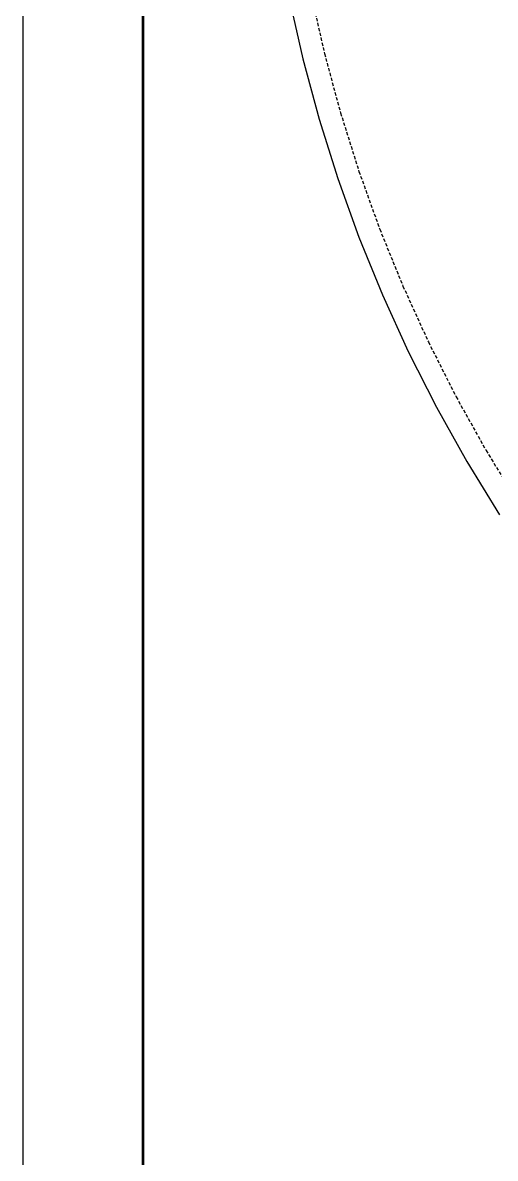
# Model space of a CAD drawing. Header units: millimetres. Extents: x -80883 to 1373228, y -532110 to 182357.
# Drawn here: x 1205028 to 1226251, y -339200 to -288173 of the extents above; entities that cross this region are included whole.
import ezdxf

# ---------------------------------------------------------------- set-up
doc = ezdxf.new("R2010")
doc.units = ezdxf.units.MM
doc.header["$LTSCALE"] = 100
doc.linetypes.add('DASHED', pattern=[4.5, 3, -1.5])
for name, color, linetype in [('ccu11-Dim', 8, 'Continuous'), ('ccu11-Khuat', 9, 'DASHED'), ('Xref_ST_MBDV Cot vach 30.7.2022$0$Xref_ST_MBDV Cot vach 30.7.2022|Xref_ST_MBDV Cot vach 30.7.2022|Xref_ST_MBDV Cot vach 30.7.2022|Xref_ST_MBDV Cot vach 30.7.2022|A-CORE-OTLN', 2, 'Continuous')]:
    doc.layers.add(name, color=color, linetype=linetype)
doc.layers.add('KT-Net thay', color=7, linetype='Continuous', lineweight=15)

# ---------------------------------------------------------------- blocks, each defined once
blk = doc.blocks.new('Khung ten_A1', base_point=(-3406704, 253379))
at = {"layer": 'Defpoints', "color": 1}
blk.add_lwpolyline([(84100, 0), (84100, 59471), (0, 59471), (0, 0)], close=True, dxfattribs=at)
at = {"layer": 'KT-Net thay', "const_width": 60}
blk.add_lwpolyline([(2700, 1071), (83100, 1071), (83100, 58471), (2700, 58471)], close=True, dxfattribs=at)
blk = doc.blocks.new('MBKC-T1-PN')
at = {"layer": 'ccu11-Khuat', "ltscale": 0.5, "elevation": 0}
blk.add_lwpolyline([(-14631, 13882), (-14020, 11191), (-13300, 8527), (-12472, 5895), (-11537, 3299), (-10497, 744), (-9354, -1768), (-8109, -4230), (-6765, -6640), (-5324, -8992)], dxfattribs=at)
at = {"layer": 'Xref_ST_MBDV Cot vach 30.7.2022$0$Xref_ST_MBDV Cot vach 30.7.2022|Xref_ST_MBDV Cot vach 30.7.2022|Xref_ST_MBDV Cot vach 30.7.2022|Xref_ST_MBDV Cot vach 30.7.2022|A-CORE-OTLN', "color": 6, "elevation": 0}
blk.add_lwpolyline([(-15610, 13680), (-14991, 10950), (-14260, 8247), (-13420, 5576), (-12471, 2941), (-11416, 348), (-10256, -2200), (-8993, -4699), (-7629, -7145), (-6166, -9532)], dxfattribs=at)

msp = doc.modelspace()

# ---------------------------------------------------------------- block references
msp.add_blockref('MBKC-T1-PN', (1232600.9, -300749.5))
at = {"layer": 'ccu11-Dim', "xscale": 2.000000000621877, "yscale": 2.000000000621877, "zscale": 2.000000000621877}
msp.add_blockref('Khung ten_A1', (-5608380.1, 139934.6), dxfattribs=at)

doc.saveas('drawing.dxf')
